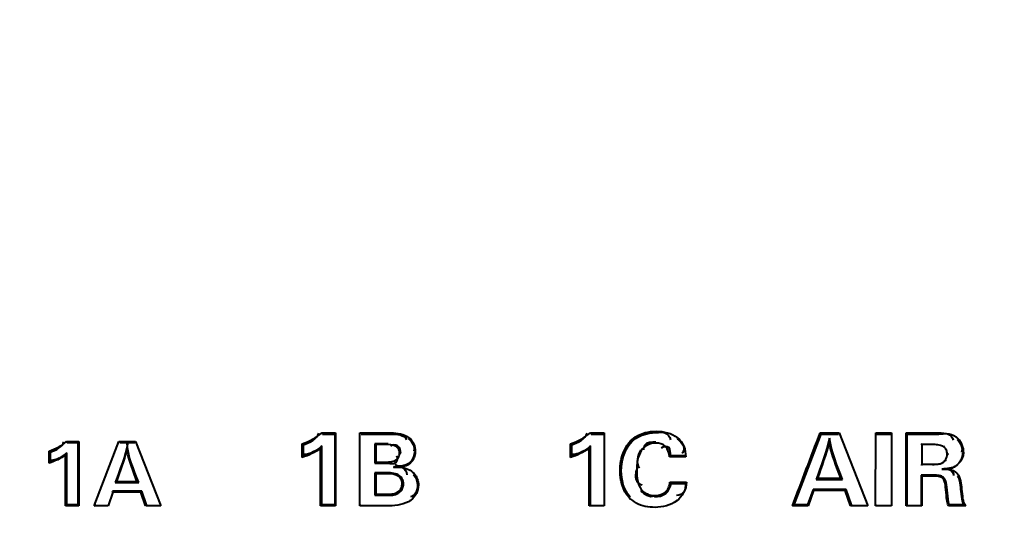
# Model space of a CAD drawing. Header units: millimetres. Extents: x 4086 to 8300, y 123 to 1549.
# Drawn here: x 7723.48 to 7733.71, y 610.21 to 615.31 of the extents above; entities that cross this region are included whole.
import ezdxf

# ---------------------------------------------------------------- set-up
doc = ezdxf.new("R2010")
doc.units = ezdxf.units.MM
for name, color, linetype in [('外形图', 7, 'Continuous'), ('尺寸标注', 7, 'Continuous'), ('运动范围', 7, 'Continuous')]:
    doc.layers.add(name, color=color, linetype=linetype)
doc.styles.add('思源黑', font='SourceHanSansCN-Normal.ttf')
doc.dimstyles.new('尺寸标注_1_4比例', dxfattribs={"dimtxt": 7, "dimasz": 6, "dimexe": 2, "dimexo": 1.5, "dimgap": 1, "dimtad": 1, "dimdec": 1, "dimlfac": 4, "dimdsep": 46, "dimtxsty": '思源黑', "dimcen": 0.09, "dimadec": 0, "dimazin": 0, "dimtp": 0.01, "dimtm": 0.01, "dimtfac": 1, "dimtdec": 1, "dimtofl": 0, "dimtmove": 0, "dimatfit": 3, "dimfxl": 1, "dimtolj": 1, "dimarcsym": 0})

# ---------------------------------------------------------------- blocks, each defined once
blk = doc.blocks.new('*D750')
at = {"layer": 'Defpoints', "color": 0}
for p in [(7746.494, 663.333), (7961.606, 638.226), (7701.103, 606.863), (7720.683, 606.863), (7783.633, 606.863)]:
    blk.add_point(p, dxfattribs=at)
at = {"layer": '尺寸标注', "color": 0, "lineweight": -2}
blk.add_arc((7783.633, 606.863), 67.588, 15.08218, 174.91199, dxfattribs=at)
at = {"layer": '尺寸标注', "color": 0}
for points in [[(7847.916, 624.232), (7849.869, 624.667), (7850.195, 618.593)], [(7715.312, 612.901), (7717.31, 612.813), (7716.045, 606.863)]]:
    blk.add_solid(points, dxfattribs=at)
at = {"layer": '尺寸标注', "color": 0, "insert": (7783.633, 679.161), "char_height": 7, "attachment_point": 5, "style": '思源黑'}
blk.add_mtext('\\A1;-\\A1;170%%d', dxfattribs=at)

msp = doc.modelspace()

# ---------------------------------------------------------------- linework, layer by layer
at = {"layer": '外形图'}
for p, q in [((7726.5833, 611.0644), (7726.5897, 611.0516)), ((7726.5833, 611.0644), (7726.7233, 611.0644)), ((7726.5897, 611.0516), (7726.7146, 611.0516)), ((7726.7146, 611.0516), (7726.7145, 610.3238)), ((7726.7233, 611.0644), (7726.7146, 611.0516)), ((7726.7233, 611.0644), (7726.7232, 610.3144)), ((7726.9735, 611.0644), (7727.2947, 611.0644)), ((7726.9866, 611.0516), (7727.2968, 611.0516)), ((7727.2947, 611.0644), (7727.2968, 611.0516)), ((7727.4775, 611.0143), (7727.4729, 611.0038)), ((7729.3408, 611.0644), (7729.4808, 611.0644)), ((7729.3408, 611.0644), (7729.3469, 611.0516)), ((7729.3469, 611.0516), (7729.4718, 611.0516)), ((7729.4808, 611.0644), (7729.4718, 611.0516)), ((7729.4808, 611.0644), (7729.4807, 610.3144)), ((7730.0143, 611.0801), (7730.0164, 611.0673)), ((7730.2359, 611.0143), (7730.2309, 611.0039)), ((7731.4328, 610.3238), (7731.7092, 611.0516)), ((7731.6999, 611.0644), (7731.8947, 611.0644)), ((7731.7, 611.0644), (7731.7092, 611.0516)), ((7731.7092, 611.0516), (7731.8889, 611.0516)), ((7731.8947, 611.0644), (7731.8889, 611.0516)), ((7731.8947, 611.0644), (7732.1907, 610.3144)), ((7732.2699, 610.3144), (7732.27, 611.0644)), ((7732.27, 611.0644), (7732.2827, 611.0516)), ((7732.27, 611.0644), (7732.4329, 611.0644)), ((7732.2826, 611.0516), (7732.4236, 611.0516)), ((7732.4329, 611.0644), (7732.4236, 611.0516)), ((7732.4329, 611.0644), (7732.4328, 610.3144)), ((7732.5822, 610.3144), (7732.5824, 611.0644)), ((7732.5823, 611.0644), (7732.917, 611.0644)), ((7732.5824, 611.0644), (7732.595, 611.0516)), ((7732.5948, 610.3238), (7732.595, 611.0516)), ((7732.5949, 611.0516), (7732.9187, 611.0516)), ((7732.917, 611.0644), (7732.9187, 611.0516)), ((7733.1145, 611.0065), (7733.1082, 610.997)), ((7723.9621, 610.9769), (7723.9687, 610.9641)), ((7723.9621, 610.9769), (7724.0858, 610.9769)), ((7723.9687, 610.9641), (7724.0773, 610.9641)), ((7724.0858, 610.9769), (7724.0773, 610.9641)), ((7724.0773, 610.9641), (7724.0773, 610.3238)), ((7724.0858, 610.9769), (7724.0857, 610.3144)), ((7724.2454, 610.3144), (7724.497, 610.9769)), ((7724.4969, 610.9769), (7724.6689, 610.9769)), ((7724.5069, 610.9641), (7724.5851, 610.964)), ((7724.5851, 610.964), (7724.6639, 610.9641)), ((7724.669, 610.9769), (7724.9305, 610.3144)), ((7726.3802, 610.95), (7726.3934, 610.9406)), ((7726.3802, 610.8106), (7726.3802, 610.95)), ((7726.3933, 610.8244), (7726.3934, 610.9406)), ((7726.5703, 610.3144), (7726.5704, 610.9072)), ((7726.5834, 610.3238), (7726.5835, 610.9293)), ((7727.1364, 610.9433), (7727.1277, 610.9523)), ((7727.2634, 610.9523), (7727.1277, 610.9523)), ((7727.1277, 610.9523), (7727.1277, 610.7519)), ((7727.2613, 610.9433), (7727.1364, 610.9433)), ((7727.1364, 610.9433), (7727.1364, 610.7646)), ((7727.2613, 610.9433), (7727.2634, 610.9523)), ((7729.1377, 610.8106), (7729.1377, 610.95)), ((7729.1377, 610.95), (7729.1506, 610.9406)), ((7729.1506, 610.8244), (7729.1506, 610.9406)), ((7729.3278, 610.3144), (7729.3279, 610.9072)), ((7729.3406, 610.3238), (7729.3408, 610.9293)), ((7729.7385, 610.9648), (7729.7489, 610.9561)), ((7730.0113, 610.9594), (7730.0132, 610.9685)), ((7732.7452, 610.9433), (7732.7359, 610.9523)), ((7732.8669, 610.9433), (7732.7452, 610.9433)), ((7732.7452, 610.9433), (7732.7452, 610.7411)), ((7732.8669, 610.9433), (7732.8685, 610.9523)), ((7732.9708, 610.9198), (7732.9788, 610.9268)), ((7723.7827, 610.8759), (7723.7961, 610.8665)), ((7723.7827, 610.7527), (7723.7827, 610.8759)), ((7723.7961, 610.7665), (7723.7961, 610.8665)), ((7723.9506, 610.3144), (7723.9507, 610.8381)), ((7723.964, 610.3238), (7723.9641, 610.8603)), ((7726.3802, 610.8106), (7726.3933, 610.8244)), ((7727.3803, 610.8566), (7727.3934, 610.8548)), ((7727.5428, 610.8748), (7727.534, 610.873)), ((7729.1377, 610.8106), (7729.1506, 610.8244)), ((7729.8626, 610.8831), (7729.8551, 610.887)), ((7730.3191, 610.8184), (7730.1523, 610.8184)), ((7730.3103, 610.8276), (7730.164, 610.8276)), ((7733.0037, 610.8482), (7733.0163, 610.8464)), ((7733.1709, 610.8586), (7733.1616, 610.8568)), ((7723.7827, 610.7527), (7723.7961, 610.7665)), ((7727.1364, 610.7646), (7727.1277, 610.7519)), ((7727.1277, 610.7519), (7727.2561, 610.7519)), ((7727.1364, 610.7646), (7727.2539, 610.7646)), ((7727.2539, 610.7646), (7727.2561, 610.7519)), ((7727.5103, 610.7735), (7727.5036, 610.7782)), ((7732.7452, 610.7411), (7732.7359, 610.7284)), ((7732.7452, 610.7411), (7732.8575, 610.7411)), ((7732.9389, 610.7501), (7732.9442, 610.738)), ((7732.9851, 610.7849), (7732.9955, 610.7766)), ((7727.1364, 610.644), (7727.1277, 610.6532)), ((7727.2561, 610.6532), (7727.1277, 610.6532)), ((7727.1277, 610.6532), (7727.1277, 610.4225)), ((7727.254, 610.644), (7727.1364, 610.644)), ((7727.1364, 610.644), (7727.1364, 610.4351)), ((7727.254, 610.644), (7727.2561, 610.6532)), ((7727.372, 610.6158), (7727.3809, 610.6227)), ((7727.5313, 610.645), (7727.5252, 610.6361)), ((7729.6452, 610.6769), (7729.658, 610.6752)), ((7729.8165, 610.6769), (7729.8075, 610.6752)), ((7731.6735, 610.5991), (7731.9111, 610.5991)), ((7732.7452, 610.6205), (7732.7359, 610.6297)), ((7732.7359, 610.6297), (7732.7359, 610.3238)), ((7732.8774, 610.6297), (7732.7359, 610.6297)), ((7732.8758, 610.6205), (7732.7452, 610.6205)), ((7732.7452, 610.6205), (7732.7452, 610.3144)), ((7732.8758, 610.6205), (7732.8774, 610.6297)), ((7732.9295, 610.6126), (7732.9346, 610.6213)), ((7733.119, 610.6309), (7733.1112, 610.6237)), ((7724.4742, 610.5659), (7724.4613, 610.5533)), ((7724.4613, 610.5533), (7724.7021, 610.5533)), ((7724.4742, 610.5659), (7724.6841, 610.5659)), ((7727.408, 610.5401), (7727.4211, 610.5384)), ((7727.5746, 610.5275), (7727.5658, 610.5259)), ((7730.1575, 610.5573), (7730.3288, 610.5573)), ((7730.169, 610.5447), (7730.3188, 610.5447)), ((7731.6599, 610.5865), (7731.9284, 610.5864)), ((7732.9644, 610.5906), (7732.9748, 610.5955)), ((7732.9808, 610.5547), (7732.9931, 610.5554)), ((7724.4373, 610.4542), (7724.388, 610.3144)), ((7724.4373, 610.4542), (7724.432, 610.4635)), ((7724.734, 610.4635), (7724.432, 610.4635)), ((7724.7238, 610.4542), (7724.4373, 610.4542)), ((7724.7238, 610.4542), (7724.734, 610.4635)), ((7724.7736, 610.3144), (7724.7238, 610.4542)), ((7724.7838, 610.3238), (7724.734, 610.4635)), ((7727.1364, 610.4351), (7727.1277, 610.4225)), ((7727.1277, 610.4225), (7727.2796, 610.4225)), ((7727.1364, 610.4351), (7727.2775, 610.4351)), ((7727.2775, 610.4351), (7727.2796, 610.4225)), ((7727.3725, 610.4638), (7727.3815, 610.4536)), ((7729.7376, 610.399), (7729.7476, 610.4048)), ((7729.9982, 610.4194), (7730.0001, 610.4069)), ((7730.1058, 610.4518), (7730.1143, 610.4414)), ((7731.6265, 610.482), (7731.5706, 610.3238)), ((7731.6324, 610.4727), (7731.5765, 610.3144)), ((7731.6324, 610.4727), (7731.6265, 610.482)), ((7731.9662, 610.482), (7731.6265, 610.482)), ((7731.9568, 610.4727), (7731.6324, 610.4727)), ((7731.9568, 610.4727), (7731.9662, 610.482)), ((7732.0132, 610.3144), (7731.9568, 610.4727)), ((7732.0226, 610.3238), (7731.9662, 610.482)), ((7732.9941, 610.446), (7733.0066, 610.4455)), ((7733.1547, 610.4654), (7733.1454, 610.4626)), ((7723.9506, 610.3144), (7723.964, 610.3238)), ((7724.0858, 610.3144), (7723.9506, 610.3144)), ((7724.0773, 610.3238), (7723.964, 610.3238)), ((7724.0857, 610.3144), (7724.0773, 610.3238)), ((7724.2454, 610.3144), (7724.2637, 610.3238)), ((7724.2929, 610.3144), (7724.2454, 610.3144)), ((7724.388, 610.3144), (7724.2929, 610.3144)), ((7724.388, 610.3144), (7724.3827, 610.3238)), ((7724.7737, 610.3144), (7724.7838, 610.3238)), ((7724.9305, 610.3144), (7724.7737, 610.3144)), ((7724.9305, 610.3144), (7724.9167, 610.3238)), ((7726.5703, 610.3144), (7726.5834, 610.3238)), ((7726.7233, 610.3144), (7726.5703, 610.3144)), ((7726.7146, 610.3238), (7726.5834, 610.3238)), ((7726.7232, 610.3144), (7726.7145, 610.3238)), ((7726.9735, 610.3144), (7726.9866, 610.3238)), ((7727.0367, 610.3144), (7726.9735, 610.3144)), ((7727.2754, 610.3144), (7727.0367, 610.3144)), ((7727.2754, 610.3144), (7727.2768, 610.3207)), ((7727.4963, 610.3716), (7727.4919, 610.3788)), ((7729.3278, 610.3144), (7729.3407, 610.3238)), ((7729.4297, 610.3144), (7729.3278, 610.3144)), ((7729.4808, 610.3144), (7729.4297, 610.3144)), ((7729.4807, 610.3144), (7729.4747, 610.3207)), ((7729.8102, 610.3419), (7729.815, 610.3472)), ((7730.004, 610.2982), (7730.0059, 610.3076)), ((7730.2265, 610.3651), (7730.222, 610.3724)), ((7731.4152, 610.3144), (7731.4328, 610.3238)), ((7731.5766, 610.3144), (7731.4152, 610.3144)), ((7731.5706, 610.3238), (7731.4328, 610.3238)), ((7731.5765, 610.3144), (7731.5706, 610.3238)), ((7732.0132, 610.3144), (7732.0226, 610.3238)), ((7732.0723, 610.3144), (7732.0132, 610.3144)), ((7732.1907, 610.3144), (7732.0723, 610.3144)), ((7732.1907, 610.3144), (7732.1811, 610.3206)), ((7732.2699, 610.3144), (7732.2825, 610.3238)), ((7732.4328, 610.3144), (7732.2699, 610.3144)), ((7732.4328, 610.3144), (7732.4266, 610.3207)), ((7732.5822, 610.3144), (7732.5948, 610.3238)), ((7732.7452, 610.3144), (7732.5822, 610.3144)), ((7732.7452, 610.3144), (7732.7359, 610.3238)), ((7733.1944, 610.3144), (7733.0168, 610.3144)), ((7733.176, 610.3238), (7733.026, 610.3238)), ((7733.1677, 610.3677), (7733.1587, 610.3637))]:
    msp.add_line(p, q, dxfattribs=at)
for points in [[(7727.534, 610.873), (7727.5333, 610.858), (7727.5313, 610.8436), (7727.5282, 610.8298), (7727.524, 610.8164), (7727.5186, 610.8033), (7727.5118, 610.7906), (7727.5036, 610.7782)], [(7727.4211, 610.5384), (7727.4206, 610.5503), (7727.4189, 610.5617), (7727.4162, 610.5721), (7727.4125, 610.5819), (7727.4079, 610.591), (7727.4025, 610.5997), (7727.3962, 610.6078), (7727.3891, 610.6155), (7727.3809, 610.6227)], [(7732.9346, 610.6213), (7732.9222, 610.6248), (7732.9087, 610.6274), (7732.8938, 610.6291), (7732.8774, 610.6297)], [(7732.9748, 610.5955), (7732.9707, 610.6004), (7732.9657, 610.605), (7732.9598, 610.6094), (7732.9528, 610.6136), (7732.9444, 610.6176), (7732.9346, 610.6213)], [(7727.3815, 610.4536), (7727.3889, 610.4602), (7727.3958, 610.4678), (7727.4021, 610.4763), (7727.4075, 610.4856), (7727.4122, 610.4954), (7727.416, 610.5058), (7727.4188, 610.5165), (7727.4205, 610.5274), (7727.4211, 610.5384)], [(7732.9931, 610.5554), (7732.9907, 610.5644), (7732.9875, 610.573), (7732.9838, 610.5811), (7732.9796, 610.5886), (7732.9748, 610.5955)], [(7733.0066, 610.4455), (7733.0033, 610.4773), (7733.0005, 610.5062), (7732.9973, 610.5323), (7732.9931, 610.5554)], [(7727.2796, 610.4225), (7727.2968, 610.4231), (7727.3125, 610.4249), (7727.3268, 610.4277), (7727.3398, 610.4314), (7727.3517, 610.4359), (7727.3625, 610.4411), (7727.3725, 610.447), (7727.3815, 610.4536)], [(7733.1454, 610.4626), (7733.1484, 610.4343), (7733.1513, 610.4083), (7733.1546, 610.3847), (7733.1587, 610.3637)], [(7733.1587, 610.3637), (7733.1612, 610.3546), (7733.1649, 610.3451), (7733.1697, 610.3348), (7733.176, 610.3238)]]:
    msp.add_lwpolyline(points, dxfattribs=at)
for centre, radius, start, end in [((7734.5577, 610.7512), 2.7724, 174.61842, 175.69309), ((7729.8748, 610.4029), 5.3167, 174.20586, 174.8062), ((7726.1239, 611.1887), 0.5278, 327.76527, 330.55346), ((7728.8768, 611.1859), 0.5302, 328.28986, 331.05071), ((7729.8614, 610.3894), 0.6273, 43.14833, 44.30501), ((7729.5073, 609.9533), 0.8875, 41.78618, 42.88676), ((7729.7069, 611.0428), 0.789, 320.85101, 322.02132), ((7729.9493, 610.5932), 0.2872, 222.53252, 241.04571), ((7733.3853, 609.9619), 0.51, 134.79118, 136.26774)]:
    msp.add_arc(centre, radius, start, end, dxfattribs=at)
for points in [[(7726.3802, 610.95), (7726.4532, 610.9766), (7726.5252, 611.0128), (7726.5833, 611.0644)], [(7726.3933, 610.9406), (7726.4554, 610.9637), (7726.5335, 610.998), (7726.5505, 611.062)], [(7726.9734, 610.3144), (7726.9735, 610.5644), (7726.9735, 610.8144), (7726.9736, 611.0644)], [(7727.2947, 611.0644), (7727.3579, 611.0644), (7727.4275, 611.0529), (7727.4775, 611.0143)], [(7727.2968, 611.0516), (7727.3523, 611.0516), (7727.4306, 611.0455), (7727.4531, 610.9949)], [(7727.4775, 611.0143), (7727.5181, 610.9829), (7727.5428, 610.9262), (7727.5428, 610.8748)], [(7729.1377, 610.95), (7729.2107, 610.9766), (7729.2827, 611.0128), (7729.3408, 611.0644)], [(7729.1506, 610.9406), (7729.2126, 610.9637), (7729.2908, 610.998), (7729.3077, 611.062)], [(7729.7489, 610.9561), (7729.8098, 611.031), (7729.9198, 611.0671), (7730.0164, 611.0673)], [(7730.0143, 611.0801), (7730.0914, 611.0802), (7730.1758, 611.0624), (7730.2359, 611.0143)], [(7730.2359, 611.0143), (7730.2913, 610.9699), (7730.3223, 610.8893), (7730.3191, 610.8184)], [(7731.4152, 610.3144), (7731.5101, 610.5644), (7731.605, 610.8144), (7731.7, 611.0644)], [(7731.7975, 611.0113), (7731.7636, 610.8663), (7731.7085, 610.7271), (7731.6599, 610.5864)], [(7731.9283, 610.5864), (7731.8781, 610.7259), (7731.8121, 610.8638), (7731.7974, 611.0113)], [(7732.917, 611.0644), (7732.9856, 611.0644), (7733.0666, 611.0556), (7733.1145, 611.0065)], [(7733.1145, 611.0065), (7733.1512, 610.9687), (7733.1709, 610.9114), (7733.1709, 610.8586)], [(7723.7827, 610.8759), (7723.8472, 610.8994), (7723.9108, 610.9314), (7723.9621, 610.9769)], [(7723.7961, 610.8665), (7723.8507, 610.8869), (7723.9193, 610.9171), (7723.9343, 610.9733)], [(7724.5901, 610.9643), (7724.5662, 610.8227), (7724.5082, 610.689), (7724.4614, 610.5532)], [(7724.7021, 610.5532), (7724.6537, 610.6873), (7724.5851, 610.8216), (7724.5838, 610.9642)], [(7726.5703, 610.9072), (7726.5148, 610.8628), (7726.4472, 610.8343), (7726.3802, 610.8106)], [(7726.5835, 610.9293), (7726.5323, 610.8815), (7726.4631, 610.8419), (7726.393, 610.8406)], [(7727.4729, 611.0038), (7727.51, 610.9752), (7727.5427, 610.9194), (7727.5285, 610.8748)], [(7729.3278, 610.9072), (7729.2723, 610.8628), (7729.2047, 610.8343), (7729.1377, 610.8106)], [(7729.3407, 610.9293), (7729.2895, 610.8815), (7729.2203, 610.8419), (7729.1503, 610.8406)], [(7729.6452, 610.6769), (7729.6452, 610.7778), (7729.6749, 610.8865), (7729.7385, 610.9648)], [(7729.658, 610.6752), (7729.658, 610.7736), (7729.6868, 610.8797), (7729.7489, 610.9561)], [(7730.0113, 610.9594), (7729.9556, 610.9594), (7729.8914, 610.9308), (7729.8626, 610.8831)], [(7731.7931, 610.9594), (7731.7586, 610.8377), (7731.7147, 610.7187), (7731.6735, 610.5991)], [(7731.9111, 610.5991), (7731.8685, 610.7181), (7731.8189, 610.8357), (7731.7931, 610.9594)], [(7733.1082, 610.997), (7733.1413, 610.963), (7733.1705, 610.9047), (7733.1512, 610.8614)], [(7723.9506, 610.8381), (7723.9016, 610.7988), (7723.8419, 610.7737), (7723.7827, 610.7527)], [(7723.964, 610.8603), (7723.9193, 610.8175), (7723.8578, 610.782), (7723.7959, 610.7811)], [(7724.5799, 610.8842), (7724.5494, 610.7766), (7724.5107, 610.6716), (7724.4742, 610.5659)], [(7724.6841, 610.5659), (7724.6465, 610.671), (7724.6027, 610.7749), (7724.5799, 610.8842)], [(7729.8551, 610.887), (7729.8235, 610.8347), (7729.805, 610.7517), (7729.8433, 610.7042)], [(7729.8626, 610.8831), (7729.8261, 610.8229), (7729.8165, 610.7473), (7729.8165, 610.6769)], [(7733.1709, 610.8586), (7733.1709, 610.7841), (7733.0962, 610.705), (7733.0231, 610.691)], [(7727.5036, 610.7782), (7727.4701, 610.7317), (7727.3832, 610.7026), (7727.3369, 610.7364)], [(7727.5103, 610.7735), (7727.486, 610.7399), (7727.4424, 610.7208), (7727.4018, 610.7124)], [(7727.4018, 610.7124), (7727.4493, 610.702), (7727.499, 610.6814), (7727.5313, 610.645)], [(7727.372, 610.6158), (7727.3401, 610.6407), (7727.2944, 610.644), (7727.254, 610.644)], [(7727.3809, 610.6227), (7727.3471, 610.6491), (7727.2989, 610.6532), (7727.2561, 610.6532)], [(7727.5252, 610.6361), (7727.5512, 610.6068), (7727.5658, 610.565), (7727.5658, 610.5259)], [(7727.5313, 610.645), (7727.559, 610.6138), (7727.5746, 610.5693), (7727.5746, 610.5275)], [(7729.7376, 610.399), (7729.6716, 610.471), (7729.6452, 610.5793), (7729.6452, 610.6769)], [(7729.7476, 610.4048), (7729.6834, 610.4748), (7729.658, 610.5802), (7729.658, 610.6752)], [(7729.8165, 610.6769), (7729.8165, 610.6102), (7729.8235, 610.5359), (7729.8634, 610.4825)], [(7733.0231, 610.691), (7733.0596, 610.6815), (7733.1003, 610.6636), (7733.119, 610.6309)], [(7733.1112, 610.6237), (7733.1384, 610.5761), (7733.1374, 610.5169), (7733.1452, 610.4626)], [(7733.119, 610.6309), (7733.147, 610.5819), (7733.149, 610.5215), (7733.1547, 610.4654)], [(7727.5658, 610.5259), (7727.5658, 610.4792), (7727.5385, 610.407), (7727.4919, 610.407)], [(7727.5746, 610.5275), (7727.5746, 610.4693), (7727.5435, 610.4056), (7727.4963, 610.3716)], [(7730.1058, 610.4518), (7730.1372, 610.4753), (7730.1533, 610.5183), (7730.1575, 610.5573)], [(7730.1143, 610.4414), (7730.1454, 610.4648), (7730.1631, 610.5062), (7730.169, 610.5447)], [(7730.3288, 610.5573), (7730.3239, 610.4849), (7730.2855, 610.4074), (7730.2265, 610.3651)], [(7729.8572, 610.4735), (7729.8871, 610.4338), (7729.9502, 610.3965), (7729.9953, 610.4173)], [(7729.8634, 610.4825), (7729.893, 610.4427), (7729.9486, 610.4194), (7729.9982, 610.4194)], [(7729.9982, 610.4194), (7730.0357, 610.4194), (7730.0759, 610.4293), (7730.1058, 610.4518)], [(7730.0001, 610.4069), (7730.0399, 610.4069), (7730.0825, 610.4176), (7730.1143, 610.4414)], [(7733.0168, 610.3144), (7732.9999, 610.3556), (7732.9987, 610.4017), (7732.9941, 610.446)], [(7733.026, 610.3238), (7733.0127, 610.3627), (7733.0109, 610.4047), (7733.0066, 610.4455)], [(7727.4963, 610.3716), (7727.4346, 610.3271), (7727.3514, 610.3144), (7727.2754, 610.3144)], [(7730.004, 610.2982), (7729.9378, 610.2982), (7729.8681, 610.3098), (7729.8102, 610.3419)], [(7730.2265, 610.3651), (7730.1635, 610.32), (7730.0814, 610.2982), (7730.004, 610.2982)]]:
    msp.add_open_spline(points, degree=3, dxfattribs=at)
for points, knots in [([(7729.7385, 610.9648), (7729.7567, 610.9872), (7729.8334, 611.057), (7729.9413, 611.0799), (7730.0143, 611.0801)], [0, 0, 0, 0, 0.2833565, 1, 1, 1, 1]), ([(7730.0164, 611.0673), (7730.0463, 611.0673), (7730.1116, 611.085), (7730.1591, 611.0234), (7730.1642, 610.9927)], [0, 0, 0, 0, 0.4897486, 1, 1, 1, 1]), ([(7732.9187, 611.0516), (7732.9485, 611.0516), (7733.0085, 611.0713), (7733.0609, 611.0179), (7733.0654, 610.99)], [0, 0, 0, 0, 0.5126282, 1, 1, 1, 1]), ([(7727.3803, 610.8566), (7727.3803, 610.8728), (7727.3676, 610.931), (7727.2991, 610.9433), (7727.2613, 610.9433)], [0, 0, 0, 0, 0.300088, 1, 1, 1, 1]), ([(7727.3934, 610.8548), (7727.3934, 610.8821), (7727.3757, 610.9416), (7727.304, 610.9456), (7727.2866, 610.9287)], [0, 0, 0, 0, 0.5296666, 1, 1, 1, 1]), ([(7730.0132, 610.9685), (7729.9728, 610.9685), (7729.8966, 610.9672), (7729.8861, 610.9048), (7729.8872, 610.8894)], [0, 0, 0, 0, 0.7241969, 1, 1, 1, 1]), ([(7730.1523, 610.8184), (7730.149, 610.856), (7730.1278, 610.9365), (7730.0466, 610.9594), (7730.0113, 610.9594)], [0, 0, 0, 0, 0.5161745, 1, 1, 1, 1]), ([(7730.164, 610.8276), (7730.1605, 610.8568), (7730.1715, 610.9344), (7730.0863, 610.9236), (7730.066, 610.9064)], [0, 0, 0, 0, 0.5249493, 1, 1, 1, 1]), ([(7730.2309, 611.0039), (7730.2644, 610.9771), (7730.32, 610.9227), (7730.2917, 610.8635), (7730.2814, 610.8506)], [0, 0, 0, 0, 0.722013, 1, 1, 1, 1]), ([(7732.9708, 610.9198), (7732.9566, 610.9299), (7732.9211, 610.9415), (7732.8853, 610.9433), (7732.8669, 610.9433)], [0, 0, 0, 0, 0.4870769, 1, 1, 1, 1]), ([(7733.0037, 610.8482), (7733.0037, 610.8624), (7732.999, 610.89), (7732.9813, 610.9123), (7732.9708, 610.9198)], [0, 0, 0, 0, 0.5258361, 1, 1, 1, 1]), ([(7723.9507, 610.8381), (7723.9529, 610.8416), (7723.9575, 610.849), (7723.9619, 610.8565), (7723.9641, 610.8603)], [0, 0, 0, 0, 0.4887775, 1, 1, 1, 1]), ([(7727.2539, 610.7646), (7727.2938, 610.7646), (7727.3662, 610.777), (7727.3803, 610.8389), (7727.3803, 610.8566)], [0, 0, 0, 0, 0.692773, 1, 1, 1, 1]), ([(7727.2561, 610.7519), (7727.2855, 610.7519), (7727.3527, 610.7301), (7727.3658, 610.8081), (7727.3529, 610.8269)], [0, 0, 0, 0, 0.562808, 1, 1, 1, 1]), ([(7727.5428, 610.8748), (7727.5428, 610.8566), (7727.5373, 610.8204), (7727.5207, 610.7879), (7727.5103, 610.7735)], [0, 0, 0, 0, 0.5085489, 1, 1, 1, 1]), ([(7733.1616, 610.8568), (7733.1616, 610.8087), (7733.1109, 610.6995), (7733.0009, 610.6953), (7732.9504, 610.6918)], [0, 0, 0, 0, 0.4870854, 1, 1, 1, 1]), ([(7732.9851, 610.7849), (7732.9919, 610.7942), (7733.0011, 610.8152), (7733.0037, 610.8375), (7733.0037, 610.8482)], [0, 0, 0, 0, 0.5213642, 1, 1, 1, 1]), ([(7727.4018, 610.7124), (7727.3907, 610.7121), (7727.363, 610.7115), (7727.3352, 610.7126), (7727.3185, 610.7135)], [0, 0, 0, 0, 0.3980533, 1, 1, 1, 1]), ([(7727.3201, 610.7132), (7727.3492, 610.7092), (7727.4137, 610.7284), (7727.4561, 610.6632), (7727.4571, 610.6337)], [0, 0, 0, 0, 0.4993408, 1, 1, 1, 1]), ([(7732.8575, 610.7411), (7732.8712, 610.7411), (7732.8986, 610.7411), (7732.926, 610.7456), (7732.9389, 610.7501)], [0, 0, 0, 0, 0.5000683, 1, 1, 1, 1]), ([(7732.8575, 610.7411), (7732.8578, 610.739), (7732.8588, 610.7348), (7732.8599, 610.7306), (7732.8603, 610.7284)], [0, 0, 0, 0, 0.4983374, 1, 1, 1, 1]), ([(7732.9389, 610.7501), (7732.9484, 610.7534), (7732.9657, 610.7632), (7732.9794, 610.7773), (7732.9851, 610.7849)], [0, 0, 0, 0, 0.5143435, 1, 1, 1, 1]), ([(7727.408, 610.5401), (7727.408, 610.5535), (7727.4027, 610.5827), (7727.384, 610.6064), (7727.372, 610.6158)], [0, 0, 0, 0, 0.4682913, 1, 1, 1, 1]), ([(7729.8075, 610.6752), (7729.8075, 610.6464), (7729.7886, 610.5858), (7729.842, 610.5354), (7729.8705, 610.5285)], [0, 0, 0, 0, 0.4954156, 1, 1, 1, 1]), ([(7732.9295, 610.6126), (7732.9211, 610.6153), (7732.9033, 610.6193), (7732.8851, 610.6205), (7732.8758, 610.6205)], [0, 0, 0, 0, 0.4881732, 1, 1, 1, 1]), ([(7732.9644, 610.5906), (7732.9604, 610.5959), (7732.9493, 610.605), (7732.9364, 610.6103), (7732.9295, 610.6126)], [0, 0, 0, 0, 0.4795533, 1, 1, 1, 1]), ([(7733.0231, 610.691), (7733.0131, 610.691), (7732.9882, 610.6912), (7732.9633, 610.6916), (7732.9483, 610.6918)], [0, 0, 0, 0, 0.3996236, 1, 1, 1, 1]), ([(7732.9504, 610.6918), (7732.977, 610.6882), (7733.0314, 610.7048), (7733.0722, 610.65), (7733.0708, 610.6261)], [0, 0, 0, 0, 0.5277931, 1, 1, 1, 1]), ([(7727.3725, 610.4638), (7727.3839, 610.4729), (7727.4013, 610.4972), (7727.408, 610.5259), (7727.408, 610.5401)], [0, 0, 0, 0, 0.5082473, 1, 1, 1, 1]), ([(7730.3188, 610.5447), (7730.3158, 610.5161), (7730.32, 610.4526), (7730.2544, 610.4191), (7730.2258, 610.4213)], [0, 0, 0, 0, 0.5012858, 1, 1, 1, 1]), ([(7732.9808, 610.5547), (7732.9794, 610.5609), (7732.9752, 610.5736), (7732.9686, 610.5851), (7732.9644, 610.5906)], [0, 0, 0, 0, 0.4816709, 1, 1, 1, 1]), ([(7732.9941, 610.446), (7732.9923, 610.4641), (7732.9887, 610.5004), (7732.9847, 610.5368), (7732.9808, 610.5547)], [0, 0, 0, 0, 0.4986455, 1, 1, 1, 1]), ([(7727.2775, 610.4351), (7727.2949, 610.4351), (7727.3287, 610.4387), (7727.36, 610.4537), (7727.3725, 610.4638)], [0, 0, 0, 0, 0.5196346, 1, 1, 1, 1]), ([(7729.8634, 610.4825), (7729.8622, 610.4811), (7729.8603, 610.4779), (7729.8584, 610.4748), (7729.8572, 610.4735)], [0, 0, 0, 0, 0.5018867, 1, 1, 1, 1]), ([(7733.1547, 610.4654), (7733.1564, 610.4487), (7733.1597, 610.416), (7733.1641, 610.3834), (7733.1677, 610.3677)], [0, 0, 0, 0, 0.511064, 1, 1, 1, 1]), ([(7733.1677, 610.3677), (7733.1701, 610.3575), (7733.1782, 610.3389), (7733.1891, 610.3223), (7733.1944, 610.3144)], [0, 0, 0, 0, 0.5250478, 1, 1, 1, 1]), ([(7733.1944, 610.3144), (7733.1912, 610.316), (7733.1851, 610.3191), (7733.179, 610.3222), (7733.176, 610.3238)], [0, 0, 0, 0, 0.5057189, 1, 1, 1, 1])]:
    msp.add_open_spline(points, degree=3, knots=knots, dxfattribs=at)
at = {"layer": '运动范围'}
msp.add_arc((7783.7746, 606.8692), 180.575, 10, 349.993572, dxfattribs=at)

# ---------------------------------------------------------------- dimensions: what is measured, and where the dimension line sits
at = {"layer": '尺寸标注'}
dim = msp.add_angular_dim_2l(base=(7746.4945, 663.3329), line1=((7701.103, 606.8629), (7720.6832, 606.8629)), line2=((7783.6327, 606.8629), (7961.6062, 638.2257)), text='\\A1;-<>', dimstyle='尺寸标注_1_4比例', dxfattribs=at)
dim.commit()
dim.dimension.update_dxf_attribs({"geometry": '*D750', "text_midpoint": (7783.6327, 674.4507), "dimtype": 162})

doc.saveas('drawing.dxf')
